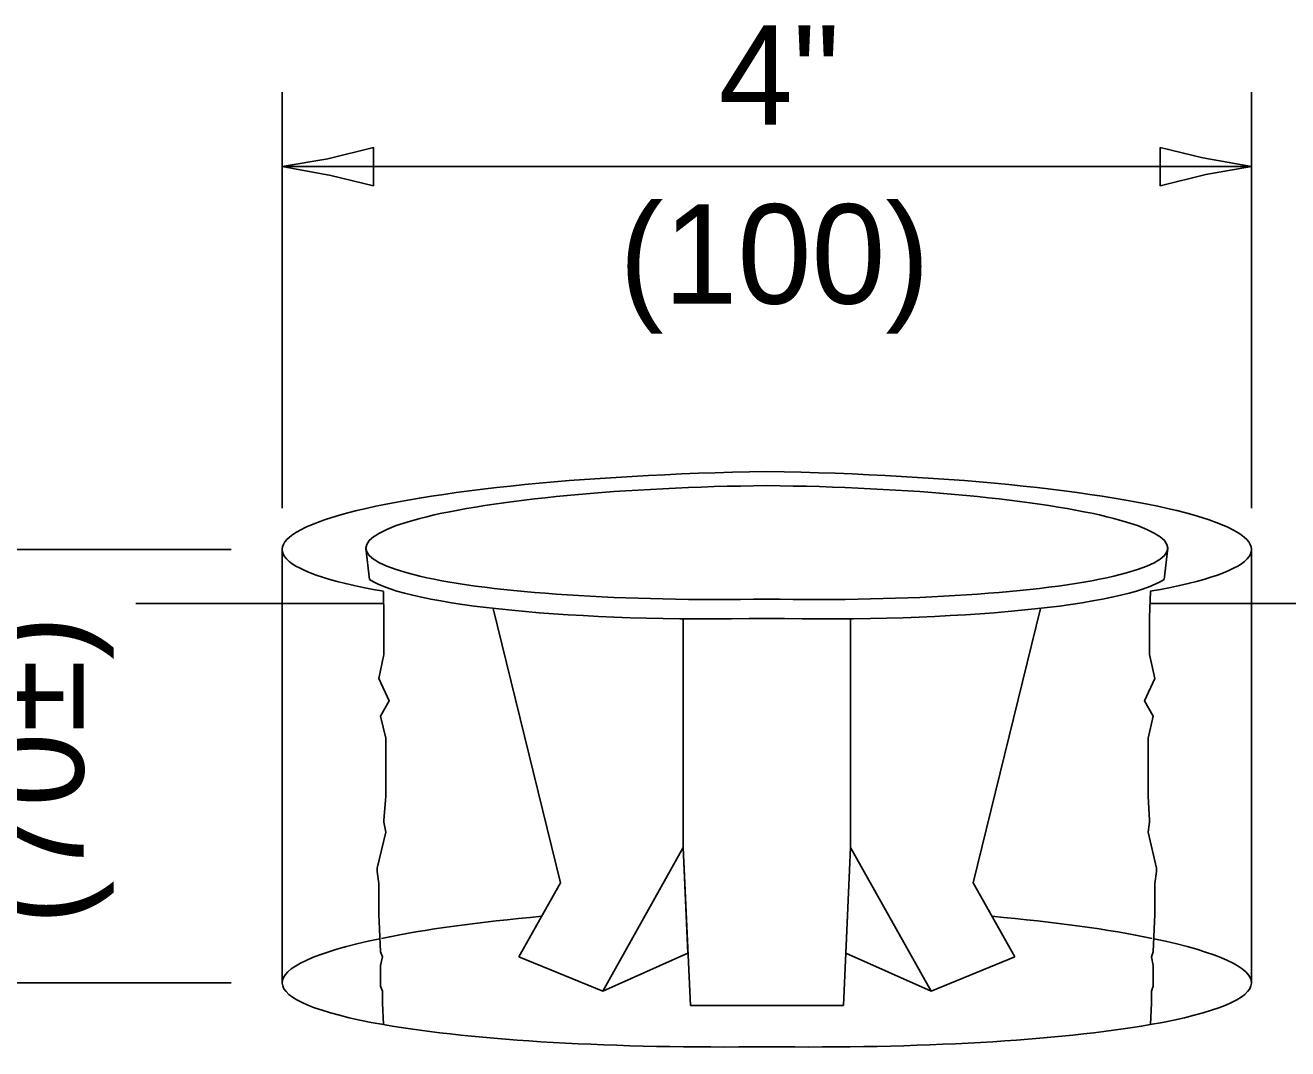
# Model space of a CAD drawing. Extents: x 0 to 2.83, y 0 to 1.83.
# Drawn here: x 1.7514 to 1.9126, y 1.358 to 1.4887 of the extents above; entities that cross this region are included whole.
import ezdxf

# ---------------------------------------------------------------- set-up
doc = ezdxf.new("R2010")
doc.units = 0
doc.layers.add('RD_Pr_Roadway_Dimensions', color=7, linetype='Continuous')
doc.layers.add('RD_Pr_Roadway_Items', color=7, linetype='Continuous')

msp = doc.modelspace()

# ---------------------------------------------------------------- linework, layer by layer
at = {"layer": 'RD_Pr_Roadway_Dimensions'}
for p, q in [((1.78419, 1.42708), (1.78419, 1.48019)), ((1.90793, 1.42708), (1.90793, 1.48019)), ((1.78419, 1.47069), (1.90793, 1.47069)), ((1.77767, 1.42178), (1.73111, 1.42178)), ((1.77767, 1.36645), (1.73111, 1.36645))]:
    msp.add_line(p, q, dxfattribs=at)
for points in [[(1.79585, 1.46825), (1.79585, 1.47069), (1.79585, 1.47313), (1.79002, 1.4717), (1.78419, 1.47069), (1.79041, 1.46955)], [(1.89627, 1.47313), (1.89626, 1.47069), (1.89626, 1.46825), (1.9021, 1.46968), (1.90793, 1.47069), (1.90171, 1.47182)]]:
    msp.add_lwpolyline(points, close=True, dxfattribs=at)
at = {"layer": 'RD_Pr_Roadway_Items'}
for p, q in [((1.78419, 1.36645), (1.78419, 1.42178)), ((1.79532, 1.41797), (1.79486, 1.42196)), ((1.8968, 1.41797), (1.89725, 1.42196)), ((1.90793, 1.36645), (1.90793, 1.42178)), ((1.79714, 1.41491), (1.7655, 1.41491)), ((1.81113, 1.41425), (1.81971, 1.37924)), ((1.88098, 1.41425), (1.8724, 1.37924)), ((1.89497, 1.41491), (1.93188, 1.41491)), ((1.83538, 1.41294), (1.83538, 1.38372)), ((1.85675, 1.41294), (1.85675, 1.38372)), ((1.83538, 1.38372), (1.8251, 1.36541)), ((1.83538, 1.38372), (1.83629, 1.36355)), ((1.85675, 1.38372), (1.85583, 1.36355)), ((1.85675, 1.38372), (1.86703, 1.36541)), ((1.81971, 1.37924), (1.81441, 1.36977)), ((1.8724, 1.37924), (1.87772, 1.36977)), ((1.8251, 1.36541), (1.83599, 1.37024)), ((1.86703, 1.36541), (1.85614, 1.37024)), ((1.81441, 1.36977), (1.8251, 1.36541)), ((1.87772, 1.36977), (1.86703, 1.36541)), ((1.83629, 1.36355), (1.84606, 1.36355)), ((1.85583, 1.36355), (1.84606, 1.36355))]:
    msp.add_line(p, q, dxfattribs=at)
for points in [[(1.7971, 1.41645), (1.79718, 1.41317), (1.79718, 1.4112), (1.79718, 1.40837), (1.79653, 1.40532), (1.79784, 1.40248), (1.79674, 1.40051), (1.7974, 1.39768), (1.7974, 1.39005), (1.7974, 1.39027), (1.79718, 1.38722), (1.79718, 1.38699), (1.7974, 1.38569), (1.79631, 1.3811), (1.79631, 1.38068), (1.79653, 1.37915), (1.79653, 1.37522), (1.79674, 1.37041), (1.79697, 1.36977), (1.79674, 1.36868), (1.79674, 1.36605), (1.79697, 1.36541), (1.79697, 1.36518), (1.79697, 1.36387), (1.79711, 1.36112)], [(1.89502, 1.41645), (1.89493, 1.41317), (1.89493, 1.4112), (1.89493, 1.40837), (1.89559, 1.40532), (1.89428, 1.40248), (1.89537, 1.40051), (1.89472, 1.39768), (1.89472, 1.39005), (1.89472, 1.39027), (1.89493, 1.38722), (1.89493, 1.38699), (1.89472, 1.38569), (1.89582, 1.3811), (1.89582, 1.38068), (1.89559, 1.37915), (1.89559, 1.37522), (1.89537, 1.37041), (1.89516, 1.36977), (1.89537, 1.36868), (1.89537, 1.36605), (1.89516, 1.36541), (1.89516, 1.36518), (1.89516, 1.36387), (1.89502, 1.36112)]]:
    msp.add_lwpolyline(points, dxfattribs=at)
for points in [[(1.83538, 1.38372), (1.8251, 1.36541), (1.83599, 1.37024)], [(1.85675, 1.38372), (1.86703, 1.36541), (1.85614, 1.37024)]]:
    msp.add_lwpolyline(points, close=True, dxfattribs=at)
for centre, major_axis, start_param, end_param in [((1.84627, 1.42269), (-0.06209, -0.00091), 4.713694, 6.937988), ((1.84584, 1.42269), (-0.06209, 0.00091), 2.486789, 4.711084), ((1.84453, 1.42269), (-0.04967, -0.00073), 4.679446, 7.882636), ((1.84758, 1.42269), (-0.04967, 0.00073), 1.542142, 4.745332), ((1.84376, 1.42019), (-0.04955, -0.00073), 0.209006, 1.61493), ((1.84834, 1.42019), (-0.04955, 0.00073), 1.526662, 2.932587), ((1.84627, 1.36736), (-0.06209, -0.00091), 5.195468, 5.630492), ((1.84584, 1.36736), (-0.06209, 0.00091), 3.794286, 4.22931), ((1.84627, 1.36736), (-0.06209, -0.00091), 5.63578, 6.937942), ((1.84584, 1.36736), (-0.06209, 0.00091), 2.486836, 3.788998), ((1.84627, 1.36736), (-0.06209, -0.00091), 0.654704, 1.565204), ((1.84584, 1.36736), (-0.06209, 0.00091), 1.576389, 2.486889)]:
    msp.add_ellipse(centre, major_axis=major_axis, ratio=0.145832, start_param=start_param, end_param=end_param, dxfattribs=at)

# ---------------------------------------------------------------- texts
at = {"layer": 'RD_Pr_Roadway_Dimensions'}
for s, p in [('4"', (1.83992, 1.47605)), ('(100)', (1.82721, 1.45319))]:
    msp.add_text(s, height=0.0127, dxfattribs=at).set_placement(p)
msp.add_text('(70±)', height=0.0127, rotation=90, dxfattribs=at).set_placement((1.75883, 1.37386))

doc.saveas('drawing.dxf')
